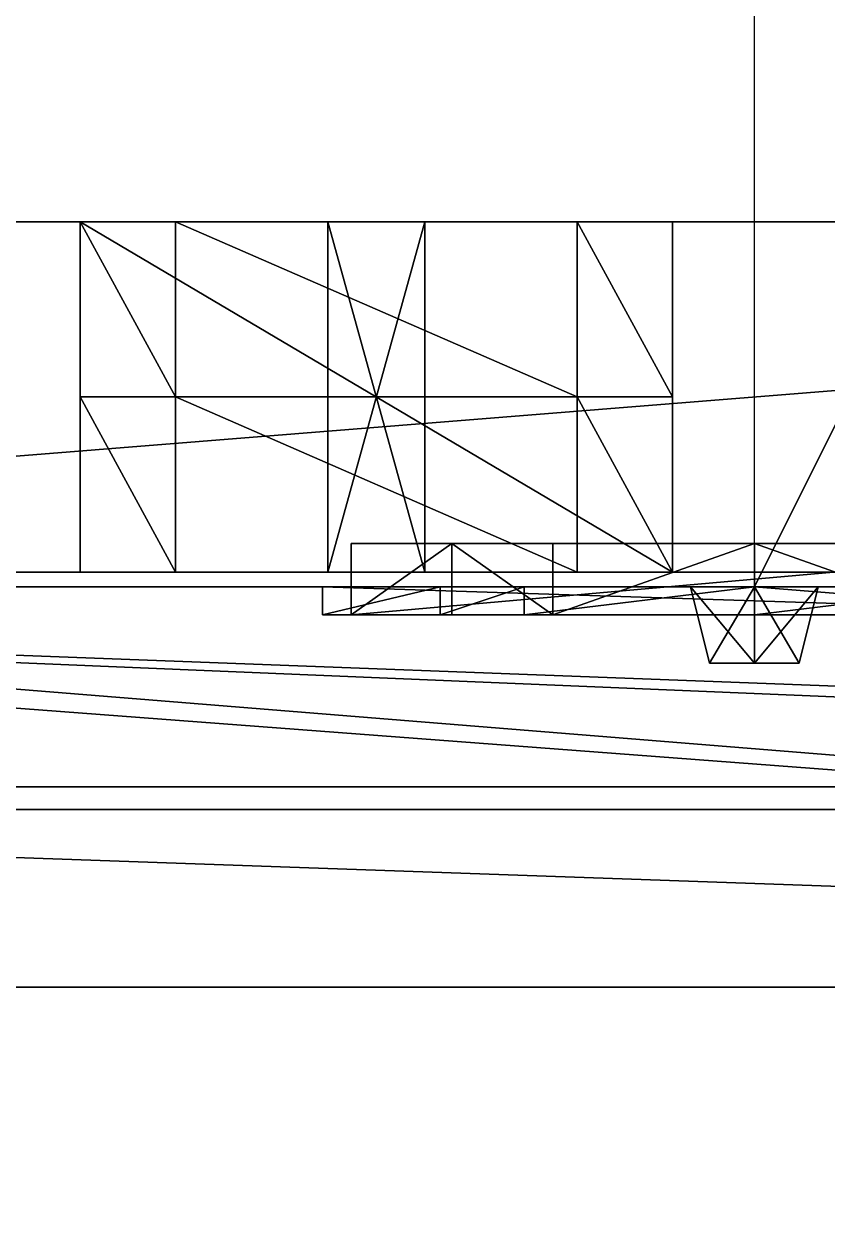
# Model space of a CAD drawing. Header units: metres. Extents: x -124 to 108, y 0 to 201.
# Drawn here: x 29.783 to 30.402, y 50.345 to 51.262 of the extents above; entities that cross this region are included whole.
import ezdxf

# ---------------------------------------------------------------- set-up
doc = ezdxf.new("R2010")
doc.units = ezdxf.units.M
doc.layers.get('0').update_dxf_attribs({"true_color": 0xff5454})

# ---------------------------------------------------------------- blocks, each defined once
blk = doc.blocks.new('window_i')
for p, q in [((0.3326066356936382, 1.500457556126518), (0.1552971875000012, 1.347806301747229)), ((0.5099160838872724, 1.347806301747229), (0.3326066356936382, 1.500457556126518)), ((0.3326066356936382, 1.500457556126518), (0.3326066356936354, 1.500457556126518, 0.02166937499999654)), ((0.3326066356936354, 1.471411356707166, 0.02166937499999654), (0.3326066356936296, 1.471411356707166, -0.03322637500000046)), ((0.1552971875000012, 1.347806301747229), (0.1552971875000012, 1.124249532316332)), ((0.1552971875000012, 1.347806301747229), (0.155297187500004, 1.347806301747229, 0.02166937499999654)), ((0.1773094481936313, 1.337711146622697, 0.02166937499999654), (0.1773094481936371, 1.337711146622697, -0.03322637500000623)), ((0.09054307752584095, 1.124249532316332), (0, 1.033706454790492)), ((0.09054307752584095, 1.124249532316332), (0.09054307752584095, 1.124249532316332, 0.02166937499999654)), ((0.1552971875000012, 1.124249532316332), (0.09054307752584095, 1.124249532316332)), ((0.1552971875000012, 1.124249532316332), (0.155297187500004, 1.124249532316332, 0.02166937499999654)), ((0.0996608544436365, 1.102237271622697, 0.02166937499999654), (0.09966085444363361, 1.102237271622697, -0.03322637500000046)), ((0.1773094481936313, 1.102237271622697, 0.02166937499999654), (0.1773094481936371, 1.102237271622697, -0.03322637500000623)), ((0, 1.033706454790492), (2.887645678129047e-15, 1.033706454790492, 0.02166937500000231)), ((0, 1.033706454790492), (0, 0)), ((0.02201226069363304, 1.024588677872696, 0.02166937499999654), (0.02201226069363593, 1.024588677872696, -0.03322637500000046)), ((0.02201226069363304, 0.09713276069363547, 0.02166937499999654), (0.02201226069363593, 0.09713276069363547, -0.03322637500000046)), ((0, 0), (2.887645678129047e-15, 0, 0.02166937500000231)), ((0, 0), (0.6652132713872707, 0))]:
    blk.add_line(p, q)
at = {"color": 45, "true_color": 0xaa8f5f}
mesh = blk.add_polyface(dxfattribs=at)
corners = [(0.155297187500004, 1.347806301747229, 0.02166937499999654), (0.3326066356936382, 1.500457556126518), (0.1552971875000012, 1.347806301747229), (0.3326066356936354, 1.500457556126518, 0.02166937499999654)]
mesh.append_faces([[corners[k] for k in face] for face in [(0, 1, 2), (1, 0, 3)]], dxfattribs={"vtx0": -1, "color": 45})
mesh = blk.add_polyface(dxfattribs=at)
corners = [(0.3326066356936354, 1.500457556126518, 0.02166937499999654), (0.5099160838872724, 1.347806301747229), (0.3326066356936382, 1.500457556126518), (0.5099160838872695, 1.347806301747229, 0.02166937499999654)]
mesh.append_faces([[corners[k] for k in face] for face in [(0, 1, 2), (1, 0, 3)]], dxfattribs={"vtx0": -1, "color": 45})
mesh = blk.add_polyface(dxfattribs=at)
corners = [(0.3326066356936296, 1.471411356707166, -0.03322637500000046), (0.1773094481936313, 1.337711146622697, 0.02166937499999654), (0.1773094481936371, 1.337711146622697, -0.03322637500000623), (0.3326066356936354, 1.471411356707166, 0.02166937499999654)]
mesh.append_faces([[corners[k] for k in face] for face in [(0, 1, 2), (1, 0, 3)]], dxfattribs={"vtx0": -1, "color": 45})
mesh = blk.add_polyface(dxfattribs=at)
corners = [(0.4879038231936365, 1.337711146622697, 0.02166937499999654), (0.3326066356936296, 1.471411356707166, -0.03322637500000046), (0.4879038231936365, 1.337711146622697, -0.03322637500000046), (0.3326066356936354, 1.471411356707166, 0.02166937499999654)]
mesh.append_faces([[corners[k] for k in face] for face in [(0, 1, 2), (1, 0, 3)]], dxfattribs={"vtx0": -1, "color": 45})
mesh = blk.add_polyface(dxfattribs=at)
corners = [(0.155297187500004, 1.347806301747229, 0.02166937499999654), (0.1552971875000012, 1.124249532316332), (0.155297187500004, 1.124249532316332, 0.02166937499999654), (0.1552971875000012, 1.347806301747229)]
mesh.append_faces([[corners[k] for k in face] for face in [(0, 1, 2), (1, 0, 3)]], dxfattribs={"vtx0": -1, "color": 45})
mesh = blk.add_polyface(dxfattribs=at)
corners = [(0.1773094481936371, 1.337711146622697, -0.03322637500000623), (0.1773094481936313, 1.102237271622697, 0.02166937499999654), (0.1773094481936371, 1.102237271622697, -0.03322637500000623), (0.1773094481936313, 1.337711146622697, 0.02166937499999654)]
mesh.append_faces([[corners[k] for k in face] for face in [(0, 1, 2), (1, 0, 3)]], dxfattribs={"vtx0": -1, "color": 45})
mesh = blk.add_polyface(dxfattribs=at)
corners = [(2.887645678129047e-15, 1.033706454790492, 0.02166937500000231), (0.09054307752584095, 1.124249532316332), (0, 1.033706454790492), (0.09054307752584095, 1.124249532316332, 0.02166937499999654)]
mesh.append_faces([[corners[k] for k in face] for face in [(0, 1, 2), (1, 0, 3)]], dxfattribs={"vtx0": -1, "color": 45})
mesh = blk.add_polyface(dxfattribs=at)
corners = [(0.09054307752584095, 1.124249532316332, 0.02166937499999654), (0.1552971875000012, 1.124249532316332), (0.09054307752584095, 1.124249532316332), (0.155297187500004, 1.124249532316332, 0.02166937499999654)]
mesh.append_faces([[corners[k] for k in face] for face in [(0, 1, 2), (1, 0, 3)]], dxfattribs={"vtx0": -1, "color": 45})
mesh = blk.add_polyface(dxfattribs=at)
corners = [(0.09966085444363361, 1.102237271622697, -0.03322637500000046), (0.02201226069363304, 1.024588677872696, 0.02166937499999654), (0.02201226069363593, 1.024588677872696, -0.03322637500000046), (0.0996608544436365, 1.102237271622697, 0.02166937499999654)]
mesh.append_faces([[corners[k] for k in face] for face in [(0, 1, 2), (1, 0, 3)]], dxfattribs={"vtx0": -1, "color": 45})
mesh = blk.add_polyface(dxfattribs=at)
corners = [(0.1773094481936313, 1.102237271622697, 0.02166937499999654), (0.09966085444363361, 1.102237271622697, -0.03322637500000046), (0.1773094481936371, 1.102237271622697, -0.03322637500000623), (0.0996608544436365, 1.102237271622697, 0.02166937499999654)]
mesh.append_faces([[corners[k] for k in face] for face in [(0, 1, 2), (1, 0, 3)]], dxfattribs={"vtx0": -1, "color": 45})
mesh = blk.add_polyface(dxfattribs=at)
corners = [(2.887645678129047e-15, 1.033706454790492, 0.02166937500000231), (0, 0), (2.887645678129047e-15, 0, 0.02166937500000231), (0, 1.033706454790492)]
mesh.append_faces([[corners[k] for k in face] for face in [(0, 1, 2), (1, 0, 3)]], dxfattribs={"vtx0": -1, "color": 45})
mesh = blk.add_polyface(dxfattribs=at)
corners = [(0.02201226069363593, 1.024588677872696, -0.03322637500000046), (0.02201226069363304, 0.09713276069363547, 0.02166937499999654), (0.02201226069363593, 0.09713276069363547, -0.03322637500000046), (0.02201226069363304, 1.024588677872696, 0.02166937499999654)]
mesh.append_faces([[corners[k] for k in face] for face in [(0, 1, 2), (1, 0, 3)]], dxfattribs={"vtx0": -1, "color": 45})
mesh = blk.add_polyface(dxfattribs=at)
corners = [(0.02201226069363304, 0.09713276069363547, 0.02166937499999654), (0.6432010106936377, 0.09713276069363547, -0.03322637500000046), (0.02201226069363593, 0.09713276069363547, -0.03322637500000046), (0.6432010106936319, 0.09713276069363547, 0.02166937500000231)]
mesh.append_faces([[corners[k] for k in face] for face in [(0, 1, 2), (1, 0, 3)]], dxfattribs={"vtx0": -1, "color": 45})
mesh = blk.add_polyface(dxfattribs=at)
corners = [(0.6652132713872707, 0, 0.02166937499999654), (0, 0), (0.6652132713872707, 0), (2.887645678129047e-15, 0, 0.02166937500000231)]
mesh.append_faces([[corners[k] for k in face] for face in [(0, 1, 2), (1, 0, 3)]], dxfattribs={"vtx0": -1, "color": 45})
blk = doc.blocks.new('embellishment_i')
for p, q in [((0.0492125, 0.098425), (0.0492125, 0.08366125000000188, 0.0587375)), ((0, 0.0492125), (0.01476374999999884, 0.04921250000000216, 0.0587375)), ((0.098425, 0.0492125), (0.08366125000000116, 0.04921250000000216, 0.0587375)), ((0.0492125, 0), (0.0492125, 0.01476375000000245, 0.0587375))]:
    blk.add_line(p, q)
at = {"color": 35, "true_color": 0x927150, "extrusion": (0, 0, -1)}
blk.add_circle((-0.0492125, 0.0492125), 0.0492125, dxfattribs=at)
at = {"extrusion": (0, 3.117283520281979e-16, -1)}
blk.add_circle((-0.0492125, 0.04921250000000219, -0.05873749999999998), 0.03444874999999999, dxfattribs=at)
at = {"color": 35, "true_color": 0x927150}
mesh = blk.add_polyface(dxfattribs=at)
corners = [(0.01476374999999884, 0.04921250000000216, 0.0587375), (0.0492125, 0.098425), (0, 0.0492125), (0.0492125, 0.08366125000000188, 0.0587375)]
mesh.append_faces([[corners[k] for k in face] for face in [(0, 1, 2), (1, 0, 3)]], dxfattribs={"vtx0": -1, "color": 35})
mesh = blk.add_polyface(dxfattribs=at)
corners = [(0.0492125, 0.08366125000000188, 0.0587375), (0.098425, 0.0492125), (0.0492125, 0.098425), (0.08366125000000116, 0.04921250000000216, 0.0587375)]
mesh.append_faces([[corners[k] for k in face] for face in [(0, 1, 2), (1, 0, 3)]], dxfattribs={"vtx0": -1, "color": 35})
mesh = blk.add_polyface(dxfattribs=at)
corners = [(0.0492125, 0.01476375000000245, 0.0587375), (0.0492125, 0.08366125000000188, 0.0587375), (0.01476374999999884, 0.04921250000000216, 0.0587375), (0.08366125000000116, 0.04921250000000216, 0.0587375)]
mesh.append_faces([[corners[k] for k in face] for face in [(0, 1, 2), (1, 0, 3)]], dxfattribs={"vtx0": -1, "color": 35})
mesh = blk.add_polyface(dxfattribs=at)
corners = [(0.0492125, 0.01476375000000245, 0.0587375), (0, 0.0492125), (0.0492125, 0), (0.01476374999999884, 0.04921250000000216, 0.0587375)]
mesh.append_faces([[corners[k] for k in face] for face in [(0, 1, 2), (1, 0, 3)]], dxfattribs={"vtx0": -1, "color": 35})
mesh = blk.add_polyface(dxfattribs=at)
corners = [(0.08366125000000116, 0.04921250000000216, 0.0587375), (0.0492125, 0), (0.098425, 0.0492125), (0.0492125, 0.01476375000000245, 0.0587375)]
mesh.append_faces([[corners[k] for k in face] for face in [(0, 1, 2), (1, 0, 3)]], dxfattribs={"vtx0": -1, "color": 35})
blk = doc.blocks.new('Crenellation_i')
for p, q in [((0, 0.269875, 0.2111375), (0, 0.1349375, 0.31115)), ((0, 0.269875), (0, 0)), ((0, 0.269875), (0, 0.269875, 0.2111375)), ((0.07022752866490495, 0.269875, 0.2111375), (0.07022752866490495, 0.1349375, 0.31115)), ((0.07022752866490495, 0.269875, 0.42545), (0.07022752866490495, 0.1349375, 0.5254624999999999)), ((0.07022752866490495, 0.269875, 0.2111375), (0.07022752866490495, 0.269875, 0.42545)), ((0.1826147113569393, 0, 0.08282231512730852), (0.1826147113569393, 0.269875, 0.08282231512730852)), ((0.1826147113569393, 0.269875, 0.08282231512730852), (0.1826147113569393, 0.269875, 0.3304723151273085)), ((0.1826147113569393, 0, 0.3304723151273085), (0.1826147113569393, 0.269875, 0.3304723151273085)), ((0.1826147113569393, 0.269875, 0.3304723151273085), (0.2540522113569393, 0.269875, 0.3304723151273085)), ((0.2540522113569393, 0.269875, 0.08282231512730852), (0.1826147113569393, 0.269875, 0.08282231512730852)), ((0.2540522113569393, 0, 0.3304723151273085), (0.2540522113569393, 0.269875, 0.3304723151273085)), ((0.2540522113569393, 0.269875, 0.3304723151273085), (0.2540522113569393, 0.269875, 0.08282231512730852)), ((0.2540522113569393, 0, 0.08282231512730852), (0.2540522113569393, 0.269875, 0.08282231512730852)), ((0.3664393940489737, 0.1349375, 0.31115), (0.3664393940489737, 0.269875, 0.2111375)), ((0.3664393940489737, 0.1349375, 0.5254624999999999), (0.3664393940489737, 0.269875, 0.42545)), ((0.3664393940489737, 0.269875, 0.2111375), (0.3664393940489737, 0.269875, 0.42545)), ((0.4366669227138786, 0.1349375, 0.31115), (0.4366669227138786, 0.269875, 0.2111375)), ((0.4366669227138786, 0), (0.4366669227138786, 0.269875)), ((0.4366669227138786, 0.269875), (0.4366669227138786, 0.269875, 0.2111375)), ((0.07022752866490495, 0.1349375, 0.31115), (0, 0.1349375, 0.31115)), ((0, 0.1349375, 0.31115), (0, 0, 0.2111375)), ((0.07022752866490495, 0.1349375, 0.31115), (0.07022752866490495, 0, 0.2111375)), ((0.07022752866490495, 0.1349375, 0.5254624999999999), (0.07022752866490495, 0, 0.42545)), ((0.07022752866490495, 0.1349375, 0.5254624999999999), (0.3664393940489737, 0.1349375, 0.5254624999999999)), ((0.4366669227138786, 0.1349375, 0.31115), (0.3664393940489737, 0.1349375, 0.31115)), ((0.3664393940489737, 0, 0.2111375), (0.3664393940489737, 0.1349375, 0.31115)), ((0.3664393940489737, 0, 0.42545), (0.3664393940489737, 0.1349375, 0.5254624999999999)), ((0.4366669227138786, 0, 0.2111375), (0.4366669227138786, 0.1349375, 0.31115)), ((0, 0), (0, 0, 0.2111375)), ((0.07022752866490495, 0, 0.2111375), (0.07022752866490495, 0, 0.42545)), ((0.1826147113569393, 0, 0.08282231512730852), (0.1826147113569393, 0, 0.3304723151273085)), ((0.1826147113569393, 0, 0.3304723151273085), (0.2540522113569393, 0, 0.3304723151273085)), ((0.2540522113569393, 0, 0.08282231512730852), (0.1826147113569393, 0, 0.08282231512730852)), ((0.2540522113569393, 0, 0.3304723151273085), (0.2540522113569393, 0, 0.08282231512730852)), ((0.3664393940489737, 0, 0.2111375), (0.3664393940489737, 0, 0.42545)), ((0.4366669227138786, 0), (0.4366669227138786, 0, 0.2111375))]:
    blk.add_line(p, q)
at = {"color": 253, "true_color": 0xc0ab91}
for p, q in [((0.07022752866490495, 0.269875, 0.2111375), (0, 0.269875, 0.2111375)), ((0.4366669227138786, 0.269875), (0, 0.269875)), ((0.3664393940489737, 0.269875, 0.42545), (0.07022752866490495, 0.269875, 0.42545)), ((0.4366669227138786, 0.269875, 0.2111375), (0.3664393940489737, 0.269875, 0.2111375)), ((0.07022752866490495, 0, 0.2111375), (0, 0, 0.2111375)), ((0.4366669227138786, 0), (0, 0)), ((0.07022752866490495, 0, 0.42545), (0.3664393940489737, 0, 0.42545)), ((0.4366669227138786, 0, 0.2111375), (0.3664393940489737, 0, 0.2111375))]:
    blk.add_line(p, q, dxfattribs=at)
at = {"color": 45, "true_color": 0xaa8f5f}
mesh = blk.add_polyface(dxfattribs=at)
corners = [(0.07022752866490495, 0.1349375, 0.31115), (0, 0.269875, 0.2111375), (0, 0.1349375, 0.31115), (0.07022752866490495, 0.269875, 0.2111375)]
mesh.append_faces([[corners[k] for k in face] for face in [(0, 1, 2), (1, 0, 3)]], dxfattribs={"vtx0": -1, "color": 45})
mesh = blk.add_polyface(dxfattribs=at)
corners = [(0, 0.1349375, 0.31115), (0, 0), (0, 0, 0.2111375), (0, 0.269875), (0, 0.269875, 0.2111375)]
mesh.append_faces([[corners[k] for k in face] for face in [(0, 1, 2), (3, 0, 4)]], dxfattribs={"vtx0": -1, "color": 45})
mesh.append_faces([[corners[k] for k in face] for face in [(1, 0, 3)]], dxfattribs={"vtx0": -1, "vtx1": -1, "color": 45})
mesh = blk.add_polyface(dxfattribs=at)
corners = [(0, 0.269875), (0.1826147113569393, 0.269875, 0.08282231512730852), (0.4366669227138786, 0.269875), (0, 0.269875, 0.2111375), (0.07022752866490495, 0.269875, 0.2111375), (0.1826147113569393, 0.269875, 0.3304723151273085), (0.07022752866490495, 0.269875, 0.42545), (0.2540522113569393, 0.269875, 0.3304723151273085), (0.3664393940489737, 0.269875, 0.2111375), (0.2540522113569393, 0.269875, 0.08282231512730852), (0.3664393940489737, 0.269875, 0.42545), (0.4366669227138786, 0.269875, 0.2111375)]
mesh.append_faces([[corners[k] for k in face] for face in [(0, 1, 2), (1, 4, 5), (5, 6, 7), (7, 8, 9), (8, 7, 10), (10, 7, 6), (2, 9, 11), (9, 2, 1), (11, 9, 8)]], dxfattribs={"vtx0": -1, "vtx1": -1, "color": 45})
mesh.append_faces([[corners[k] for k in face] for face in [(1, 0, 3), (1, 3, 4), (5, 4, 6)]], dxfattribs={"vtx0": -1, "vtx2": -1, "color": 45})
mesh = blk.add_polyface(dxfattribs=at)
corners = [(0.4366669227138786, 0), (0, 0.269875), (0, 0), (0.4366669227138786, 0.269875)]
mesh.append_faces([[corners[k] for k in face] for face in [(0, 1, 2), (1, 0, 3)]], dxfattribs={"vtx0": -1, "color": 45})
mesh = blk.add_polyface(dxfattribs=at)
corners = [(0.07022752866490495, 0.1349375, 0.5254624999999999), (0.07022752866490495, 0, 0.2111375), (0.07022752866490495, 0, 0.42545), (0.07022752866490495, 0.1349375, 0.31115), (0.07022752866490495, 0.269875, 0.42545), (0.07022752866490495, 0.269875, 0.2111375)]
mesh.append_faces([[corners[k] for k in face] for face in [(0, 1, 2), (3, 4, 5)]], dxfattribs={"vtx0": -1, "color": 45})
mesh.append_faces([[corners[k] for k in face] for face in [(1, 0, 3)]], dxfattribs={"vtx0": -1, "vtx1": -1, "color": 45})
mesh.append_faces([[corners[k] for k in face] for face in [(3, 0, 4)]], dxfattribs={"vtx0": -1, "vtx2": -1, "color": 45})
mesh = blk.add_polyface(dxfattribs=at)
corners = [(0.3664393940489737, 0.1349375, 0.5254624999999999), (0.07022752866490495, 0.269875, 0.42545), (0.07022752866490495, 0.1349375, 0.5254624999999999), (0.3664393940489737, 0.269875, 0.42545)]
mesh.append_faces([[corners[k] for k in face] for face in [(0, 1, 2), (1, 0, 3)]], dxfattribs={"vtx0": -1, "color": 45})
mesh = blk.add_polyface(dxfattribs=at)
corners = [(0.1826147113569393, 0.269875, 0.08282231512730852), (0.1826147113569393, 0, 0.3304723151273085), (0.1826147113569393, 0, 0.08282231512730852), (0.1826147113569393, 0.269875, 0.3304723151273085)]
mesh.append_faces([[corners[k] for k in face] for face in [(0, 1, 2), (1, 0, 3)]], dxfattribs={"vtx0": -1, "color": 45})
mesh = blk.add_polyface(dxfattribs=at)
corners = [(0.2540522113569393, 0.269875, 0.3304723151273085), (0.1826147113569393, 0, 0.3304723151273085), (0.1826147113569393, 0.269875, 0.3304723151273085), (0.2540522113569393, 0, 0.3304723151273085)]
mesh.append_faces([[corners[k] for k in face] for face in [(0, 1, 2), (1, 0, 3)]], dxfattribs={"vtx0": -1, "color": 45})
mesh = blk.add_polyface(dxfattribs=at)
corners = [(0.2540522113569393, 0, 0.08282231512730852), (0.1826147113569393, 0.269875, 0.08282231512730852), (0.1826147113569393, 0, 0.08282231512730852), (0.2540522113569393, 0.269875, 0.08282231512730852)]
mesh.append_faces([[corners[k] for k in face] for face in [(0, 1, 2), (1, 0, 3)]], dxfattribs={"vtx0": -1, "color": 45})
mesh = blk.add_polyface(dxfattribs=at)
corners = [(0.2540522113569393, 0.269875, 0.3304723151273085), (0.2540522113569393, 0, 0.08282231512730852), (0.2540522113569393, 0, 0.3304723151273085), (0.2540522113569393, 0.269875, 0.08282231512730852)]
mesh.append_faces([[corners[k] for k in face] for face in [(0, 1, 2), (1, 0, 3)]], dxfattribs={"vtx0": -1, "color": 45})
mesh = blk.add_polyface(dxfattribs=at)
corners = [(0.4366669227138786, 0.1349375, 0.31115), (0.3664393940489737, 0.269875, 0.2111375), (0.3664393940489737, 0.1349375, 0.31115), (0.4366669227138786, 0.269875, 0.2111375)]
mesh.append_faces([[corners[k] for k in face] for face in [(0, 1, 2), (1, 0, 3)]], dxfattribs={"vtx0": -1, "color": 45})
mesh = blk.add_polyface(dxfattribs=at)
corners = [(0.3664393940489737, 0.1349375, 0.31115), (0.3664393940489737, 0, 0.42545), (0.3664393940489737, 0, 0.2111375), (0.3664393940489737, 0.1349375, 0.5254624999999999), (0.3664393940489737, 0.269875, 0.2111375), (0.3664393940489737, 0.269875, 0.42545)]
mesh.append_faces([[corners[k] for k in face] for face in [(0, 1, 2), (3, 4, 5)]], dxfattribs={"vtx0": -1, "color": 45})
mesh.append_faces([[corners[k] for k in face] for face in [(1, 0, 3)]], dxfattribs={"vtx0": -1, "vtx1": -1, "color": 45})
mesh.append_faces([[corners[k] for k in face] for face in [(3, 0, 4)]], dxfattribs={"vtx0": -1, "vtx2": -1, "color": 45})
mesh = blk.add_polyface(dxfattribs=at)
corners = [(0.4366669227138786, 0.269875), (0.4366669227138786, 0, 0.2111375), (0.4366669227138786, 0), (0.4366669227138786, 0.1349375, 0.31115), (0.4366669227138786, 0.269875, 0.2111375)]
mesh.append_faces([[corners[k] for k in face] for face in [(0, 1, 2), (3, 0, 4)]], dxfattribs={"vtx0": -1, "color": 45})
mesh.append_faces([[corners[k] for k in face] for face in [(1, 0, 3)]], dxfattribs={"vtx0": -1, "vtx1": -1, "color": 45})
mesh = blk.add_polyface(dxfattribs=at)
corners = [(0.07022752866490495, 0, 0.2111375), (0, 0.1349375, 0.31115), (0, 0, 0.2111375), (0.07022752866490495, 0.1349375, 0.31115)]
mesh.append_faces([[corners[k] for k in face] for face in [(0, 1, 2), (1, 0, 3)]], dxfattribs={"vtx0": -1, "color": 45})
mesh = blk.add_polyface(dxfattribs=at)
corners = [(0.3664393940489737, 0, 0.42545), (0.07022752866490495, 0.1349375, 0.5254624999999999), (0.07022752866490495, 0, 0.42545), (0.3664393940489737, 0.1349375, 0.5254624999999999)]
mesh.append_faces([[corners[k] for k in face] for face in [(0, 1, 2), (1, 0, 3)]], dxfattribs={"vtx0": -1, "color": 45})
mesh = blk.add_polyface(dxfattribs=at)
corners = [(0.4366669227138786, 0, 0.2111375), (0.3664393940489737, 0.1349375, 0.31115), (0.3664393940489737, 0, 0.2111375), (0.4366669227138786, 0.1349375, 0.31115)]
mesh.append_faces([[corners[k] for k in face] for face in [(0, 1, 2), (1, 0, 3)]], dxfattribs={"vtx0": -1, "color": 45})
mesh = blk.add_polyface(dxfattribs=at)
corners = [(0.4366669227138786, 0), (0.2540522113569393, 0, 0.08282231512730852), (0, 0), (0.4366669227138786, 0, 0.2111375), (0.3664393940489737, 0, 0.2111375), (0.2540522113569393, 0, 0.3304723151273085), (0.3664393940489737, 0, 0.42545), (0.1826147113569393, 0, 0.3304723151273085), (0.07022752866490495, 0, 0.2111375), (0.1826147113569393, 0, 0.08282231512730852), (0.07022752866490495, 0, 0.42545), (0, 0, 0.2111375)]
mesh.append_faces([[corners[k] for k in face] for face in [(0, 1, 2), (1, 4, 5), (5, 6, 7), (7, 8, 9), (8, 7, 10), (10, 7, 6), (2, 9, 11), (9, 2, 1), (11, 9, 8)]], dxfattribs={"vtx0": -1, "vtx1": -1, "color": 45})
mesh.append_faces([[corners[k] for k in face] for face in [(1, 0, 3), (1, 3, 4), (5, 4, 6)]], dxfattribs={"vtx0": -1, "vtx2": -1, "color": 45})
blk = doc.blocks.new('tower')
for p, q in [((2.273560474856851, 0.3082354748568508), (2.273560474856851, 2.273560474856851)), ((2.273560474856851, 0.3082354748568508), (0.3082354748568508, 0.3082354748568508)), ((4.238885474856851, 0.3082354748568508), (2.273560474856851, 0.3082354748568508))]:
    blk.add_line(p, q)
at = {"color": 35, "true_color": 0x927150}
for p, q in [((0.5893717368218455, 0.5893717368218455, 9.27735), (3.957749212891867, 0.5893717368218455, 9.27735)), ((0.5893717368218455, 0.5893717368218455, 9.8933), (3.957749212891867, 0.5893717368218455, 9.8933)), ((4.238885474856851, 0.3082354748568508, 8.778278011806766), (0.3082354748568508, 0.3082354748568508, 8.778278011806766)), ((4.238885474856851, 0.3082354748568508, 9.548682262571576), (0.3082354748568508, 0.3082354748568508, 9.548682262571576)), ((2.273560474856851, 0.3082354748568508, 8.606828011806765), (0.3082354748568508, 0.3082354748568508, 8.606828011806765)), ((4.238885474856851, 0.3082354748568508, 8.606828011806765), (2.273560474856851, 0.3082354748568508, 8.606828011806765)), ((4.393003212285282, 0.1541177374284312, 9.548682262571576), (0.1541177374284312, 0.1541177374284312, 9.548682262571576)), ((4.393003212285282, 0.1541177374284312, 9.7028), (0.1541177374284312, 0.1541177374284312, 9.7028)), ((4.410335474856851, 0.1367854748568507, 8.606828011806765), (0.1367854748568507, 0.1367854748568507, 8.606828011806765)), ((0.1367854748568507, 0.1367854748568507, 8.778278011806766), (4.410335474856851, 0.1367854748568507, 8.778278011806766)), ((4.547120949713701, 0, 9.7028), (0, 0, 9.7028)), ((4.547120949713701, 0, 9.8933), (0, 0, 9.8933))]:
    blk.add_line(p, q, dxfattribs=at)
at = {"xscale": 1.045194006151932}
blk.add_blockref('Crenellation_i', (1.754162067127706, 0.3194967368218455, 9.8933), dxfattribs=at)
at = {"extrusion": (0, -1, 0)}
for name, p in [('window_i', (1.940953839163224, 6.802592921984426, -0.3082354748568508)), ('embellishment_i', (2.224347974856862, 6.456934215640193, -0.3082354748568508)), ('embellishment_i', (2.224347974856862, 6.023546715640194, -0.3082354748568508)), ('embellishment_i', (2.224347974856862, 5.590159215640194, -0.3082354748568508)), ('embellishment_i', (2.224347974856862, 8.417496715640192, -0.3082354748568508)), ('embellishment_i', (2.224347974856862, 9.11426763718917, -0.3082354748568508))]:
    blk.add_blockref(name, p, dxfattribs=at)
at = {"color": 45, "true_color": 0xaa8f5f}
mesh = blk.add_polyface(dxfattribs=at)
corners = [(0, 4.547120949713705, 9.7028), (0.1541177374284312, 4.393003212285276, 9.7028), (0, 0, 9.7028), (4.547120949713701, 4.547120949713705, 9.7028), (4.393003212285282, 4.393003212285276, 9.7028), (4.393003212285282, 0.1541177374284312, 9.7028), (0.1541177374284312, 0.1541177374284312, 9.7028), (4.547120949713701, 0, 9.7028)]
mesh.append_faces([[corners[k] for k in face] for face in [(0, 1, 2), (1, 3, 4), (4, 3, 5), (2, 6, 7), (6, 2, 1), (7, 5, 3)]], dxfattribs={"vtx0": -1, "vtx1": -1, "color": 45})
mesh.append_faces([[corners[k] for k in face] for face in [(1, 0, 3), (7, 6, 5)]], dxfattribs={"vtx0": -1, "vtx2": -1, "color": 45})
mesh = blk.add_polyface(dxfattribs=at)
corners = [(3.957749212891867, 3.957749212891862, 9.8933), (3.957749212891821, 4.227624212891856, 9.8933), (0.5893717368218455, 3.957749212891862, 9.8933), (0, 0, 9.8933), (0.319496736821834, 0.3194967368218455, 9.8933), (0, 4.547120949713705, 9.8933), (4.547120949713701, 0, 9.8933), (0.5893717368218802, 0.3194967368218455, 9.8933), (3.957749212891867, 0.319496736821834, 9.8933), (4.227624212891856, 0.319496736821834, 9.8933), (4.227624212891856, 0.5893717368218802, 9.8933), (4.227624212891867, 3.957749212891867, 9.8933), (4.227624212891867, 4.227624212891856, 9.8933), (0.319496736821834, 4.227624212891867, 9.8933), (4.547120949713701, 4.547120949713705, 9.8933), (0.319496736821834, 0.589371736821834, 9.8933), (0.319496736821834, 3.957749212891821, 9.8933), (0.5893717368218224, 4.227624212891867, 9.8933), (3.957749212891867, 0.5893717368218455, 9.8933), (0.5893717368218455, 0.5893717368218455, 9.8933)]
mesh.append_faces([[corners[k] for k in face] for face in [(10, 0, 18), (7, 18, 19), (16, 19, 2)]], dxfattribs={"vtx0": -1, "color": 45})
mesh.append_faces([[corners[k] for k in face] for face in [(3, 4, 5), (4, 6, 7), (8, 6, 9), (9, 6, 10), (11, 6, 12), (5, 13, 14), (13, 15, 16), (14, 12, 6), (0, 10, 11), (18, 7, 8), (19, 16, 15)]], dxfattribs={"vtx0": -1, "vtx1": -1, "color": 45})
mesh.append_faces([[corners[k] for k in face] for face in [(7, 6, 8), (10, 6, 11), (13, 5, 4), (14, 2, 1)]], dxfattribs={"vtx0": -1, "vtx1": -1, "vtx2": -1, "color": 45})
mesh.append_faces([[corners[k] for k in face] for face in [(4, 3, 6), (13, 4, 15), (14, 13, 17), (14, 17, 2), (14, 1, 12)]], dxfattribs={"vtx0": -1, "vtx2": -1, "color": 45})
mesh.append_faces([[corners[k] for k in face] for face in [(0, 1, 2)]], dxfattribs={"vtx1": -1, "color": 45})
mesh = blk.add_polyface(dxfattribs=at)
corners = [(0.1367854748568507, 0.1367854748568507, 8.778278011806766), (0.3082354748568508, 0.3082354748568508, 8.778278011806766), (0.1367854748568507, 4.410335474856851, 8.778278011806766), (4.410335474856851, 0.1367854748568507, 8.778278011806766), (4.238885474856851, 0.3082354748568508, 8.778278011806766), (4.238885474856851, 4.238885474856851, 8.778278011806766), (0.3082354748568508, 4.238885474856851, 8.778278011806766), (4.410335474856851, 4.410335474856851, 8.778278011806766)]
mesh.append_faces([[corners[k] for k in face] for face in [(0, 1, 2), (1, 3, 4), (4, 3, 5), (2, 6, 7), (6, 2, 1), (7, 5, 3)]], dxfattribs={"vtx0": -1, "vtx1": -1, "color": 45})
mesh.append_faces([[corners[k] for k in face] for face in [(1, 0, 3), (7, 6, 5)]], dxfattribs={"vtx0": -1, "vtx2": -1, "color": 45})
mesh = blk.add_polyface(dxfattribs=at)
corners = [(0.1367854748568507, 4.410335474856851, 8.606828011806765), (0.3082354748568508, 4.238885474856851, 8.606828011806765), (0.1367854748568507, 0.1367854748568507, 8.606828011806765), (4.410335474856851, 4.410335474856851, 8.606828011806765), (4.238885474856851, 4.238885474856851, 8.606828011806765), (4.238885474856851, 0.3082354748568508, 8.606828011806765), (0.3082354748568508, 0.3082354748568508, 8.606828011806765), (4.410335474856851, 0.1367854748568507, 8.606828011806765), (2.273560474856851, 0.3082354748568508, 8.606828011806765)]
mesh.append_faces([[corners[k] for k in face] for face in [(0, 1, 2), (1, 3, 4), (4, 3, 5), (2, 6, 7), (6, 2, 1), (7, 5, 3)]], dxfattribs={"vtx0": -1, "vtx1": -1, "color": 45})
mesh.append_faces([[corners[k] for k in face] for face in [(1, 0, 3), (7, 6, 8), (7, 8, 5)]], dxfattribs={"vtx0": -1, "vtx2": -1, "color": 45})
mesh = blk.add_polyface(dxfattribs=at)
corners = [(0.1541177374284312, 4.393003212285276, 9.548682262571576), (0.3082354748568508, 4.238885474856851, 9.548682262571576), (0.1541177374284312, 0.1541177374284312, 9.548682262571576), (4.393003212285282, 4.393003212285276, 9.548682262571576), (4.238885474856851, 4.238885474856851, 9.548682262571576), (4.238885474856851, 0.3082354748568508, 9.548682262571576), (0.3082354748568508, 0.3082354748568508, 9.548682262571576), (4.393003212285282, 0.1541177374284312, 9.548682262571576)]
mesh.append_faces([[corners[k] for k in face] for face in [(0, 1, 2), (1, 3, 4), (4, 3, 5), (2, 6, 7), (6, 2, 1), (7, 5, 3)]], dxfattribs={"vtx0": -1, "vtx1": -1, "color": 45})
mesh.append_faces([[corners[k] for k in face] for face in [(1, 0, 3), (7, 6, 5)]], dxfattribs={"vtx0": -1, "vtx2": -1, "color": 45})
at = {"color": 253, "true_color": 0xc0ab91}
mesh = blk.add_polyface(dxfattribs=at)
corners = [(4.238885474856851, 4.238885474856851), (0.3082354748568508, 0.3082354748568508), (0.3082354748568508, 4.238885474856851), (2.273560474856851, 0.3082354748568508), (4.238885474856851, 0.3082354748568508)]
mesh.append_faces([[corners[k] for k in face] for face in [(0, 1, 2), (3, 0, 4)]], dxfattribs={"vtx0": -1, "color": 253})
mesh.append_faces([[corners[k] for k in face] for face in [(1, 0, 3)]], dxfattribs={"vtx0": -1, "vtx1": -1, "color": 253})
at = {"color": 35, "true_color": 0x8e7a57}
mesh = blk.add_polyface(dxfattribs=at)
corners = [(3.957749212891867, 0.5893717368218455, 9.27735), (0.5893717368218455, 2.902116076807963, 9.27735), (0.5893717368218455, 0.5893717368218455, 9.27735), (1.645004872905745, 2.902116076807963, 9.27735), (1.645004872905745, 3.957749212891862, 9.27735), (3.957749212891867, 3.957749212891862, 9.27735)]
mesh.append_faces([[corners[k] for k in face] for face in [(0, 1, 2), (4, 0, 5)]], dxfattribs={"vtx0": -1, "color": 35})
mesh.append_faces([[corners[k] for k in face] for face in [(1, 0, 3), (3, 0, 4)]], dxfattribs={"vtx0": -1, "vtx1": -1, "color": 35})
at = {"color": 45, "true_color": 0xaa8f5f}
mesh = blk.add_polyface(dxfattribs=at)
corners = [(0.5893717368218455, 0.5893717368218455, 9.8933), (3.957749212891867, 0.5893717368218455, 9.27735), (0.5893717368218455, 0.5893717368218455, 9.27735), (3.957749212891867, 0.5893717368218455, 9.8933)]
mesh.append_faces([[corners[k] for k in face] for face in [(0, 1, 2), (1, 0, 3)]], dxfattribs={"vtx0": -1, "color": 45})
at = {"color": 253, "true_color": 0xc0ab91}
mesh = blk.add_polyface(dxfattribs=at)
corners = [(1.113588526663225, 0.3082354748568508, 8.150399223731656), (1.048834416689065, 0.3082354748568508, 7.926842454300758), (1.113588526663225, 0.3082354748568508, 7.926842454300758), (4.238885474856851, 0.3082354748568508, 8.606828011806765), (2.273560474856851, 0.3082354748568508), (4.238885474856851, 0.3082354748568508), (3.305435474856862, 0.3082354748568508, 5.639371715640194), (0.3082354748568508, 0.3082354748568508), (3.256222974856862, 0.3082354748568508, 5.590159215640194), (3.256222974856862, 0.3082354748568508, 5.688584215640193), (3.588829610550495, 0.3082354748568508, 6.802592921984426), (3.305435474856862, 0.3082354748568508, 6.072759215640193), (3.256222974856862, 0.3082354748568508, 6.023546715640194), (2.273560474856862, 0.3082354748568508, 5.688584215640193), (1.290897974856862, 0.3082354748568508, 5.688584215640193), (3.256222974856862, 0.3082354748568508, 6.121971715640194), (3.305435474856862, 0.3082354748568508, 6.506146715640194), (3.256222974856862, 0.3082354748568508, 6.456934215640193), (2.273560474856862, 0.3082354748568508, 6.121971715640194), (1.290897974856862, 0.3082354748568508, 6.121971715640194), (3.256222974856862, 0.3082354748568508, 6.555359215640194), (2.273560474856862, 0.3082354748568508, 6.555359215640194), (1.290897974856862, 0.3082354748568508, 6.555359215640194), (3.588829610550495, 0.3082354748568508, 7.836299376774919), (3.498286533024654, 0.3082354748568508, 7.926842454300758), (3.433532423050496, 0.3082354748568508, 7.926842454300758), (3.433532423050496, 0.3082354748568508, 8.150399223731656), (3.256222974856862, 0.3082354748568508, 8.303050478110945), (3.256222974856862, 0.3082354748568508, 8.417496715640192), (2.273560474856862, 0.3082354748568508, 8.303050478110945), (1.290897974856862, 0.3082354748568508, 8.303050478110945), (3.305435474856862, 0.3082354748568508, 8.466709215640194), (3.256222974856862, 0.3082354748568508, 8.515921715640193), (2.273560474856862, 0.3082354748568508, 8.515921715640193), (1.290897974856862, 0.3082354748568508, 8.515921715640193), (1.241685474856862, 0.3082354748568508, 5.639371715640194), (0.3082354748568508, 0.3082354748568508, 8.606828011806765), (1.290897974856862, 0.3082354748568508, 5.590159215640194), (2.273560474856862, 0.3082354748568508, 5.590159215640194), (0.9582913391632241, 0.3082354748568508, 6.802592921984426), (1.241685474856862, 0.3082354748568508, 6.072759215640193), (1.290897974856862, 0.3082354748568508, 6.023546715640194), (2.273560474856862, 0.3082354748568508, 6.023546715640194), (1.241685474856862, 0.3082354748568508, 6.506146715640194), (1.290897974856862, 0.3082354748568508, 6.456934215640193), (2.273560474856862, 0.3082354748568508, 6.456934215640193), (2.923616339163224, 0.3082354748568508, 6.802592921984426), (2.606167110550495, 0.3082354748568508, 6.802592921984426), (1.940953839163224, 0.3082354748568508, 6.802592921984426), (1.623504610550495, 0.3082354748568508, 6.802592921984426), (0.9582913391632241, 0.3082354748568508, 7.836299376774919), (1.290897974856862, 0.3082354748568508, 8.417496715640192), (2.273560474856862, 0.3082354748568508, 8.417496715640192), (1.241685474856862, 0.3082354748568508, 8.466709215640194), (2.273560474856851, 0.3082354748568508, 8.606828011806765), (2.224347974856862, 0.3082354748568508, 8.466709215640194), (1.340110474856862, 0.3082354748568508, 8.466709215640194), (3.207010474856862, 0.3082354748568508, 8.466709215640194), (2.322772974856862, 0.3082354748568508, 8.466709215640194), (2.096251026663225, 0.3082354748568508, 8.150399223731656), (2.031496916689065, 0.3082354748568508, 7.926842454300758), (2.096251026663225, 0.3082354748568508, 7.926842454300758), (1.532961533024654, 0.3082354748568508, 7.926842454300758), (1.468207423050496, 0.3082354748568508, 7.926842454300758), (1.468207423050496, 0.3082354748568508, 8.150399223731656), (3.078913526663225, 0.3082354748568508, 8.150399223731656), (3.014159416689065, 0.3082354748568508, 7.926842454300758), (3.078913526663225, 0.3082354748568508, 7.926842454300758), (2.515624033024654, 0.3082354748568508, 7.926842454300758), (2.450869923050496, 0.3082354748568508, 7.926842454300758), (2.450869923050496, 0.3082354748568508, 8.150399223731656), (1.940953839163224, 0.3082354748568508, 7.836299376774919), (1.623504610550495, 0.3082354748568508, 7.836299376774919), (2.923616339163224, 0.3082354748568508, 7.836299376774919), (2.606167110550495, 0.3082354748568508, 7.836299376774919), (2.224347974856862, 0.3082354748568508, 6.506146715640194), (1.340110474856862, 0.3082354748568508, 6.506146715640194), (3.207010474856862, 0.3082354748568508, 6.506146715640194), (2.322772974856862, 0.3082354748568508, 6.506146715640194), (2.224347974856862, 0.3082354748568508, 6.072759215640193), (1.340110474856862, 0.3082354748568508, 6.072759215640193), (3.207010474856862, 0.3082354748568508, 6.072759215640193), (2.322772974856862, 0.3082354748568508, 6.072759215640193), (2.224347974856862, 0.3082354748568508, 5.639371715640194), (1.340110474856862, 0.3082354748568508, 5.639371715640194), (3.207010474856862, 0.3082354748568508, 5.639371715640194), (2.322772974856862, 0.3082354748568508, 5.639371715640194)]
mesh.append_faces([[corners[k] for k in face] for face in [(0, 1, 2), (3, 4, 5), (36, 3, 54), (59, 60, 61), (65, 66, 67)]], dxfattribs={"vtx0": -1, "color": 253})
mesh.append_faces([[corners[k] for k in face] for face in [(4, 6, 7), (6, 3, 9), (11, 10, 15), (16, 10, 20), (10, 3, 23), (23, 3, 24), (24, 3, 25), (25, 3, 26), (26, 3, 27), (28, 3, 31), (31, 3, 32), (7, 35, 36), (35, 7, 37), (40, 14, 41), (43, 19, 44), (39, 48, 49), (55, 51, 52), (51, 55, 56), (56, 33, 34), (57, 52, 28), (52, 57, 58), (58, 32, 33), (62, 59, 63), (63, 59, 64), (64, 29, 30), (68, 65, 69), (69, 65, 70), (70, 27, 29), (71, 49, 48), (49, 71, 72), (72, 60, 62), (73, 47, 46), (47, 73, 74), (74, 66, 68), (75, 44, 45), (44, 75, 76), (76, 21, 22), (77, 45, 17), (45, 77, 78), (78, 20, 21), (79, 41, 42), (41, 79, 80), (80, 18, 19), (81, 42, 12), (42, 81, 82), (82, 15, 18), (83, 37, 38), (37, 83, 84), (84, 13, 14), (85, 38, 8), (38, 85, 86), (86, 9, 13)]], dxfattribs={"vtx0": -1, "vtx1": -1, "color": 253})
mesh.append_faces([[corners[k] for k in face] for face in [(4, 3, 6), (9, 3, 10), (9, 10, 11), (9, 12, 13), (13, 12, 14), (15, 10, 16), (15, 17, 18), (18, 17, 19), (20, 10, 21), (21, 10, 22), (27, 3, 28), (27, 28, 29), (29, 28, 30), (32, 3, 33), (33, 3, 34), (37, 7, 8), (37, 8, 38), (36, 14, 39), (39, 14, 40), (41, 14, 12), (41, 12, 42), (39, 19, 43), (44, 19, 17), (44, 17, 45), (39, 22, 10), (39, 46, 47), (36, 1, 0), (36, 30, 51), (51, 30, 28), (51, 28, 52), (36, 34, 3), (60, 59, 62), (66, 65, 68)]], dxfattribs={"vtx0": -1, "vtx1": -1, "vtx2": -1, "color": 253})
mesh.append_faces([[corners[k] for k in face] for face in [(7, 6, 8), (9, 11, 12), (15, 16, 17), (36, 35, 14), (39, 40, 19), (39, 43, 22), (39, 10, 46), (39, 47, 48), (36, 39, 50), (36, 50, 1), (36, 0, 30), (36, 51, 53), (36, 53, 34), (56, 55, 33), (58, 57, 32), (64, 59, 29), (70, 65, 27), (72, 71, 60), (74, 73, 66), (76, 75, 21), (78, 77, 20), (80, 79, 18), (82, 81, 15), (84, 83, 13), (86, 85, 9)]], dxfattribs={"vtx0": -1, "vtx2": -1, "color": 253})
at = {"color": 45, "true_color": 0xaa8f5f}
mesh = blk.add_polyface(dxfattribs=at)
corners = [(4.238885474856851, 0.3082354748568508, 8.778278011806766), (3.256222974856862, 0.3082354748568508, 9.11426763718917), (0.3082354748568508, 0.3082354748568508, 8.778278011806766), (4.238885474856851, 0.3082354748568508, 9.548682262571576), (3.305435474856862, 0.3082354748568508, 9.16348013718917), (3.256222974856862, 0.3082354748568508, 9.212692637189171), (2.273560474856862, 0.3082354748568508, 9.212692637189171), (1.290897974856862, 0.3082354748568508, 9.212692637189171), (1.290897974856862, 0.3082354748568508, 9.11426763718917), (0.3082354748568508, 0.3082354748568508, 9.548682262571576), (2.273560474856862, 0.3082354748568508, 9.11426763718917), (1.241685474856862, 0.3082354748568508, 9.16348013718917), (2.224347974856862, 0.3082354748568508, 9.16348013718917), (1.340110474856862, 0.3082354748568508, 9.16348013718917), (3.207010474856862, 0.3082354748568508, 9.16348013718917), (2.322772974856862, 0.3082354748568508, 9.16348013718917)]
mesh.append_faces([[corners[k] for k in face] for face in [(0, 1, 2), (1, 3, 4), (4, 3, 5), (2, 8, 9), (9, 7, 3), (12, 8, 10), (8, 12, 13), (13, 6, 7), (14, 10, 1), (10, 14, 15), (15, 5, 6)]], dxfattribs={"vtx0": -1, "vtx1": -1, "color": 45})
mesh.append_faces([[corners[k] for k in face] for face in [(5, 3, 6), (6, 3, 7), (8, 2, 1), (8, 1, 10)]], dxfattribs={"vtx0": -1, "vtx1": -1, "vtx2": -1, "color": 45})
mesh.append_faces([[corners[k] for k in face] for face in [(1, 0, 3), (9, 8, 11), (9, 11, 7), (13, 12, 6), (15, 14, 5)]], dxfattribs={"vtx0": -1, "vtx2": -1, "color": 45})
at = {"color": 35, "true_color": 0x927150}
mesh = blk.add_polyface(dxfattribs=at)
corners = [(4.393003212285282, 0.1541177374284312, 9.7028), (0.1541177374284312, 0.1541177374284312, 9.548682262571576), (4.393003212285282, 0.1541177374284312, 9.548682262571576), (0.1541177374284312, 0.1541177374284312, 9.7028)]
mesh.append_faces([[corners[k] for k in face] for face in [(0, 1, 2), (1, 0, 3)]], dxfattribs={"vtx0": -1, "color": 35})
mesh = blk.add_polyface(dxfattribs=at)
corners = [(4.410335474856851, 0.1367854748568507, 8.778278011806766), (0.1367854748568507, 0.1367854748568507, 8.606828011806765), (4.410335474856851, 0.1367854748568507, 8.606828011806765), (0.1367854748568507, 0.1367854748568507, 8.778278011806766)]
mesh.append_faces([[corners[k] for k in face] for face in [(0, 1, 2), (1, 0, 3)]], dxfattribs={"vtx0": -1, "color": 35})
mesh = blk.add_polyface(dxfattribs=at)
corners = [(4.547120949713701, 0, 9.8933), (0, 0, 9.7028), (4.547120949713701, 0, 9.7028), (0, 0, 9.8933)]
mesh.append_faces([[corners[k] for k in face] for face in [(0, 1, 2), (1, 0, 3)]], dxfattribs={"vtx0": -1, "color": 35})
blk = doc.blocks.new('Component_1')
blk.add_blockref('tower', (28.07223971175405, 50.52020946183698, 15.5146375))
mesh = blk.add_polyface()
corners = [(98.86382018745837, 30.90943250080581), (89.72458268745838, 8.9741375), (87.54791898012385, 30.90943250080581), (96.81655690428461, 14.09375503553429), (98.49613190428461, 14.09375503553429), (98.49613190428461, 12.41418003553429), (96.81655690428461, 12.41418003553429), (101.2657076874584, 8.9741375), (98.86382018745837, 23.1045798908746), (101.2657076874584, 23.1045798908746), (-20.48833907005547, 200.8840436922485), (-36.24358070214876, 166.5599806628586), (-36.24358070214876, 200.8840436922485), (-62.79831286128363, 120.0461810518411), (-62.79831286128363, 166.5599806628586), (-62.79831286128363, 96.83693105184103), (-62.79831286128363, 69.072125), (28.08287500000001, 69.072125), (-20.48833907005547, 166.5599806628586), (4.431687138716375, 132.2999806628586), (4.431687138716375, 166.5599806628586), (28.08287500000001, 132.2999806628586), (28.08287500000001, 88.4305800437618), (52.93518750000001, 88.4305800437618), (28.08287500000001, 66.46068749999999), (35.93147500000001, 66.46068749999999), (35.93147500000001, 59.92977696599349), (58.5117883537056, 70.26627505020039), (71.21366250000001, 59.92977696599349), (58.5117883537056, 82.9250000502004), (78.9940356579436, 70.26627505020039), (71.21366250000001, 47.17262696599349), (86.71083750000001, 98.93586129376179), (52.93518750000001, 98.93586129376179), (78.9940356579436, 82.9250000502004), (35.93147500000001, 45.54226446599349), (35.93147500000001, 47.17262696599349), (35.93147500000001, 32.38526287804266), (35.93147500000001, 12.89956368802138), (56.22833268745838, 30.6197), (71.01430768745837, 30.6197), (71.01430768745837, 7.874), (89.72458268745838, 7.874), (86.71083750000001, 60.80205750080581), (87.54791898012385, 60.80205750080581), (29.12427500000001, 8.345045871058996), (29.12427500000001, 12.89956368802138), (56.22833268745838, 8.345045871058996), (30.86417500000001, 32.38526287804266), (30.86417500000001, 45.54226446599349), (-93.47566963419968, 160.2961810518411), (-109.8283128612836, 96.83693105184103), (-109.8283128612836, 160.2961810518411), (-93.47566963419968, 120.0461810518411)]
mesh.append_faces([[corners[k] for k in face] for face in [(7, 8, 9), (10, 11, 12), (11, 13, 14), (19, 18, 20), (32, 23, 33), (31, 35, 36), (2, 43, 44), (38, 45, 46), (35, 48, 49), (50, 51, 52)]], dxfattribs={"vtx0": -1})
mesh.append_faces([[corners[k] for k in face] for face in [(0, 1, 2), (3, 0, 4), (4, 0, 5), (1, 6, 7), (6, 1, 3), (8, 5, 0), (15, 11, 16), (16, 11, 17), (18, 11, 10), (17, 23, 24), (24, 23, 25), (25, 23, 26), (26, 27, 28), (27, 23, 29), (28, 30, 31), (29, 32, 34), (34, 32, 30), (37, 31, 38), (39, 31, 40), (40, 31, 41), (41, 31, 42), (43, 30, 32), (42, 2, 1), (45, 38, 47), (47, 38, 39), (48, 35, 37), (51, 53, 15)]], dxfattribs={"vtx0": -1, "vtx1": -1})
mesh.append_faces([[corners[k] for k in face] for face in [(1, 0, 3), (7, 5, 8), (13, 11, 15), (17, 11, 18), (17, 18, 19), (26, 23, 27), (23, 32, 29), (35, 31, 37), (38, 31, 39), (42, 31, 30), (42, 30, 2), (2, 30, 43)]], dxfattribs={"vtx0": -1, "vtx1": -1, "vtx2": -1})
mesh.append_faces([[corners[k] for k in face] for face in [(7, 6, 5), (17, 19, 21), (17, 21, 22), (17, 22, 23), (28, 27, 30), (51, 50, 53), (15, 53, 13)]], dxfattribs={"vtx0": -1, "vtx2": -1})
mesh = blk.add_polyface()
corners = [(-62.79831286128363, 69.072125, 20.2946), (-123.752505842175, 32.38526287804266, 20.2946), (-123.752505842175, 69.072125, 20.2946), (20.23427500000001, 32.38526287804266, 20.2946), (25.90800000000001, 69.072125, 20.2946), (24.76817500000001, 59.92977696599349, 20.2946), (25.90800000000001, 66.46068749999999, 20.2946), (35.93147500000001, 59.92977696599349, 20.2946), (35.93147500000001, 66.46068749999999, 20.2946), (24.76817500000001, 45.54226446599349, 20.2946), (30.86417500000001, 32.38526287804266, 20.2946), (30.86417500000001, 45.54226446599349, 20.2946)]
mesh.append_faces([[corners[k] for k in face] for face in [(0, 1, 2), (7, 6, 8), (10, 9, 11)]], dxfattribs={"vtx0": -1})
mesh.append_faces([[corners[k] for k in face] for face in [(1, 0, 3), (5, 6, 7), (3, 9, 10), (9, 3, 5)]], dxfattribs={"vtx0": -1, "vtx1": -1})
mesh.append_faces([[corners[k] for k in face] for face in [(3, 4, 5)]], dxfattribs={"vtx0": -1, "vtx1": -1, "vtx2": -1})
mesh.append_faces([[corners[k] for k in face] for face in [(3, 0, 4), (5, 4, 6)]], dxfattribs={"vtx0": -1, "vtx2": -1})
mesh = blk.add_polyface()
corners = [(34.20110000000001, 59.92977696599349, 15.5146375), (24.76817500000001, 45.54226446599349, 15.5146375), (24.76817500000001, 59.92977696599349, 15.5146375), (30.86417500000001, 45.54226446599349, 15.5146375), (34.20110000000001, 45.54226446599349, 15.5146375)]
mesh.append_faces([[corners[k] for k in face] for face in [(0, 1, 2), (3, 0, 4)]], dxfattribs={"vtx0": -1})
mesh.append_faces([[corners[k] for k in face] for face in [(1, 0, 3)]], dxfattribs={"vtx0": -1, "vtx1": -1})

msp = doc.modelspace()

# ---------------------------------------------------------------- block references
msp.add_blockref('Component_1', (0, 0))

doc.saveas('drawing.dxf')
